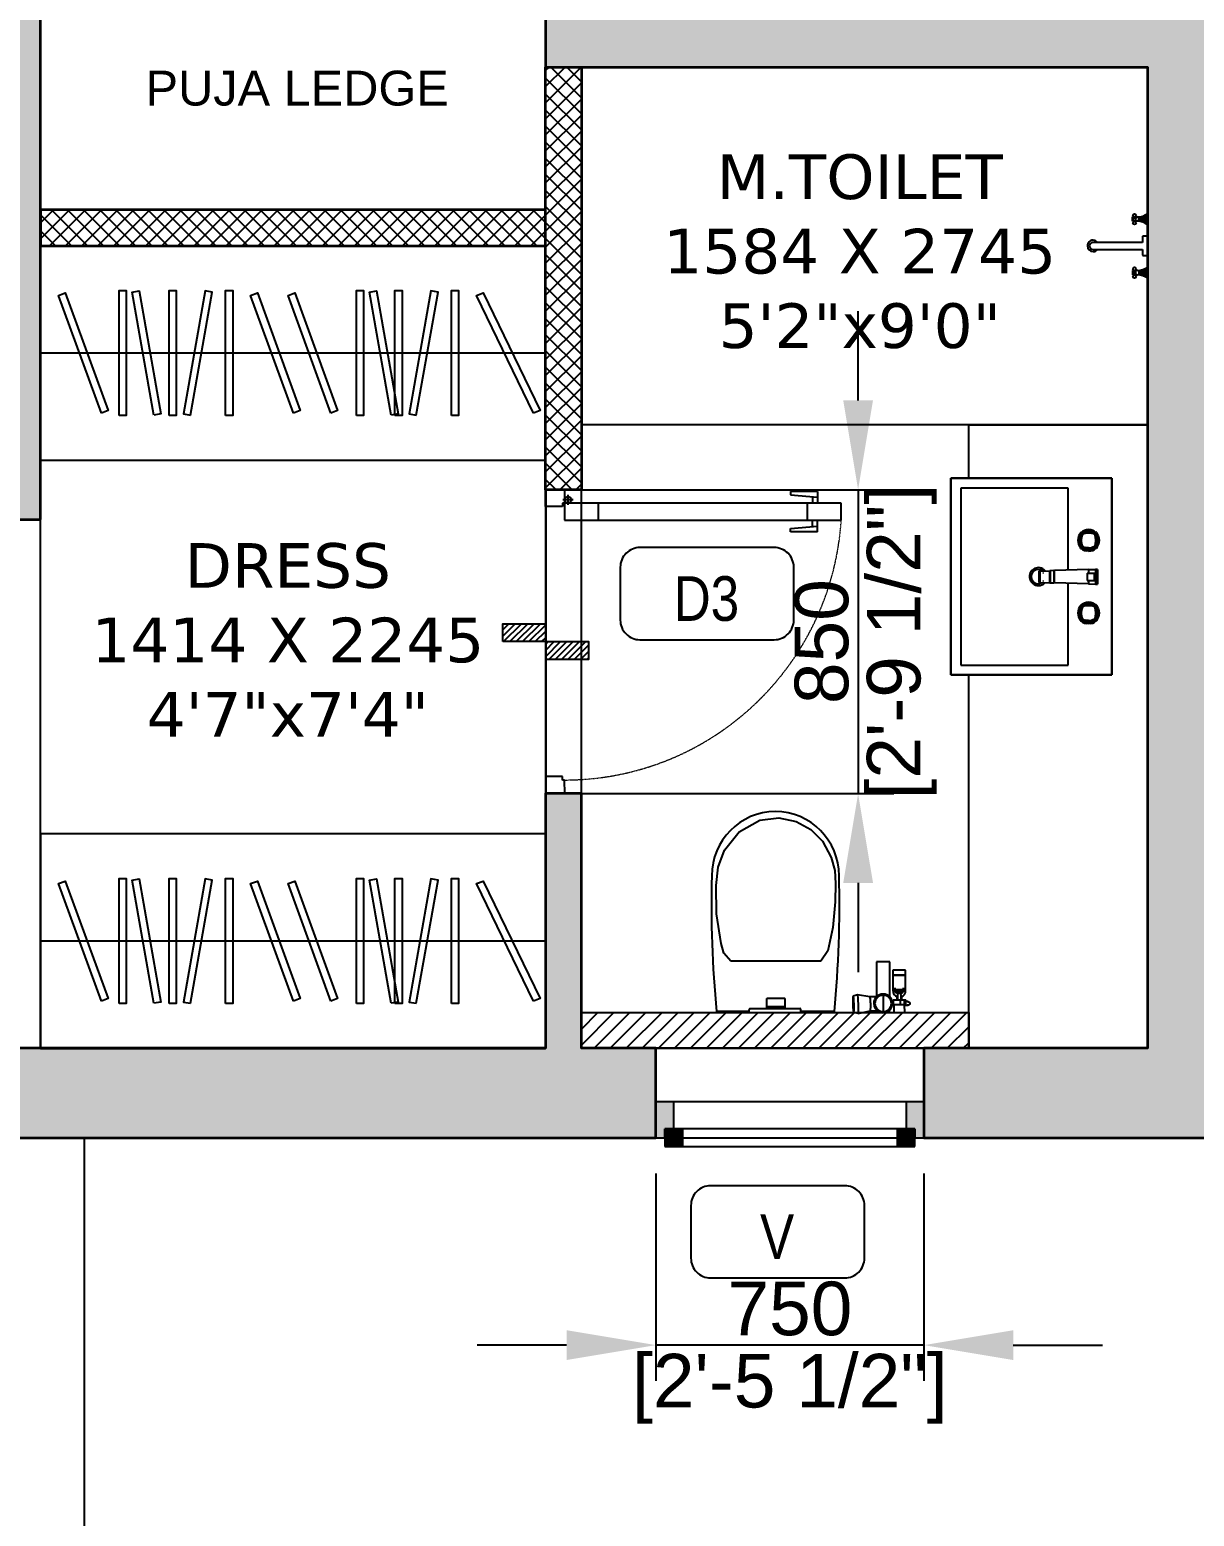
# Model space of a CAD drawing. Header units: millimetres. Extents: x 94643 to 134206, y 115494 to 180803.
# Drawn here: x 121008 to 124267, y 160888 to 165047 of the extents above; entities that cross this region are included whole.
import ezdxf
from ezdxf.enums import TextEntityAlignment as Align

# ---------------------------------------------------------------- set-up
doc = ezdxf.new("R2010")
doc.units = ezdxf.units.MM
doc.linetypes.add('3.5BHK EAST-UN-5$0$DASHED', pattern=[0.75, 0.5, -0.25])
for name, color, linetype in [('A-Dimensions', 4, 'Continuous'), ('A-Door', 11, 'Continuous'), ('A-Door Line', 8, 'Continuous'), ('A-Elevation 10', 8, 'Continuous'), ('A-Fixture', 8, 'Continuous'), ('A-Furniture', 8, 'Continuous'), ('A-Handwash', 252, 'Continuous'), ('A-Handwash Platform', 253, 'Continuous'), ('A-Hatch', 252, 'Continuous'), ('A-MBR-Dress-Wardrobe', 253, 'Continuous'), ('A-Puja', 8, 'Continuous'), ('A-Room Boundary', 44, 'Continuous'), ('A-Shower', 253, 'Continuous'), ('A-Shower Glass', 253, 'Continuous'), ('A-Text Main', 44, 'Continuous'), ('A-Ventilator', 4, 'Continuous'), ('A-WC', 253, 'Continuous')]:
    doc.layers.add(name, color=color, linetype=linetype)
doc.layers.add('A-Wall', color=240, linetype='Continuous', lineweight=35)
doc.styles.add('2024-08-29_TOWER-A$0$simplex-0.8', font='simplex.shx', dxfattribs={"width": 0.8})
doc.styles.add('3BHK  WEST_UN-2$0$grid_text', font='verdana.ttf')
doc.styles.add('3BHK  WEST_UN-2$0$Standard', font='arial.ttf')
doc.styles.add('ARIAL', font='ARIALN.TTF')
doc.styles.add('S', font='arial.ttf', dxfattribs={"height": 150})
doc.dimstyles.new('DIMSMALL', dxfattribs={"dimtxt": 150, "dimasz": 250, "dimexe": 100, "dimexo": 100, "dimgap": 25, "dimtad": 1, "dimdec": 0, "dimzin": 0, "dimdsep": 46, "dimtxsty": 'S', "dimcen": 0, "dimdle": 100, "dimclrd": 8, "dimclre": 8, "dimclrt": 256, "dimazin": 0, "dimtfac": 1, "dimtdec": 0, "dimtix": 1, "dimtmove": 0, "dimatfit": 3, "dimldrblk": '12_DatumFilled', "dimfxl": 1, "dimtolj": 1, "dimtzin": 0, "dimlwd": -1, "dimlwe": -1, "dimarcsym": 1})

# ---------------------------------------------------------------- blocks, each defined once
blk = doc.blocks.new('Core & corridor')
at = {"layer": 'A-Elevation 10'}
blk.add_lwpolyline([(19044.6, 39024.5), (20544.6, 39024.5), (20544.6, 34064.4), (19044.6, 34064.4)], close=True, dxfattribs=at)
blk = doc.blocks.new('*D260')
at = {"layer": 'A-Dimensions', "color": 8, "transparency": 16777216}
for p, q in [((122760.3, 161847.5), (122760.3, 161267.1)), ((123510.3, 161847.5), (123510.3, 161267.1)), ((122510.3, 161367.1), (122260.3, 161367.1)), ((123510.3, 161367.1), (122760.3, 161367.1)), ((123760.3, 161367.1), (124010.3, 161367.1))]:
    blk.add_line(p, q, dxfattribs=at)
for points in [[(122510.3, 161408.8), (122510.3, 161325.4), (122760.3, 161367.1)], [(123760.3, 161408.8), (123760.3, 161325.4), (123510.3, 161367.1)]]:
    blk.add_solid(points, dxfattribs=at)
at = {"layer": 'Defpoints', "color": 0, "transparency": 16777216}
for p in [(122760.3, 161947.5), (123510.3, 161947.5), (122760.3, 161367.1)]:
    blk.add_point(p, dxfattribs=at)
at = {"layer": 'A-Dimensions', "lineweight": 30, "transparency": 16777216, "char_height": 150, "attachment_point": 5, "style": 'S'}
for s, insert in [('\\A1;750', (123135.3, 161468.7)), ('\\A1;[2\'-5 1/2"]', (123135.3, 161245))]:
    blk.add_mtext(s, dxfattribs=dict(at, insert=insert))
blk = doc.blocks.new('12_DatumFilled')
at = {"color": 8, "linetype": 'ByBlock'}
blk.add_solid([(0, 0.577), (-1, 0), (0, -0.577)], dxfattribs=at)
blk = doc.blocks.new('*D270')
at = {"layer": 'A-Dimensions', "color": 8, "transparency": 16777216}
for p, q in [((123326.2, 164010.3), (123326.2, 164260.3)), ((122551.8, 163760.3), (123426.2, 163760.3)), ((123326.2, 163760.3), (123326.2, 162910.3)), ((122551.8, 162910.3), (123426.2, 162910.3)), ((123326.2, 162660.3), (123326.2, 162410.3))]:
    blk.add_line(p, q, dxfattribs=at)
for points in [[(123284.6, 164010.3), (123367.9, 164010.3), (123326.2, 163760.3)], [(123284.6, 162660.3), (123367.9, 162660.3), (123326.2, 162910.3)]]:
    blk.add_solid(points, dxfattribs=at)
at = {"layer": 'Defpoints', "color": 0, "transparency": 16777216}
for p in [(122451.8, 163760.3), (122451.8, 162910.3), (123326.2, 162910.3)]:
    blk.add_point(p, dxfattribs=at)
at = {"layer": 'A-Dimensions', "lineweight": 30, "transparency": 16777216, "char_height": 150, "attachment_point": 5, "rotation": 90, "style": 'S'}
for s, insert in [('\\A1;[2\'-9 1/2"]', (123448.3, 163335.3)), ('\\A1;850', (123224.7, 163335.3))]:
    blk.add_mtext(s, dxfattribs=dict(at, insert=insert))
blk = doc.blocks.new('A$C9b4d8ff6')
at = {"layer": 'A-Door'}
for p, q in [((84.9, 827.1), (37.7, 827.1)), ((37.7, 827.1), (37.8, 53.1)), ((85, 53.1), (84.9, 827.1)), ((4.7, 761.1), (37.7, 761.1)), ((4.7, 761.1), (4.7, 685.5)), ((14.1, 685.5), (21.1, 761.1)), ((117.9, 761.1), (84.9, 761.1)), ((108.5, 685.5), (101.5, 761.1)), ((117.9, 761.1), (118, 685.5)), ((19.8, 746.9), (37.7, 746.9)), ((84.9, 732.7), (37.7, 732.7)), ((102.8, 746.9), (84.9, 746.9)), ((4.7, 685.5), (14.1, 685.5)), ((118, 685.5), (108.5, 685.5)), ((84.9, 147.5), (37.7, 147.5)), ((0, 0), (0, 53.1)), ((0, 53.1), (37.8, 53.1)), ((14.2, 62.5), (42.5, 62.5)), ((28.3, 76.7), (28.3, 48.4)), ((37.8, 53.1), (85, 53.1)), ((37.8, 53.1), (37.8, 47.2)), ((37.8, 47.2), (47.2, 47.2)), ((47.2, 47.2), (47.2, 0)), ((85, 53.1), (85, 53.1)), ((802.8, 47.2), (802.8, 0.1)), ((812.2, 47.2), (802.8, 47.2)), ((850, 53.2), (812.2, 53.1)), ((812.2, 53.1), (812.2, 47.2)), ((850, 0.1), (850, 53.2)), ((47.2, 0), (0, 0)), ((802.8, 0.1), (850, 0.1))]:
    blk.add_line(p, q, dxfattribs=at)
blk.add_circle((28.3, 62.5), 9.44, dxfattribs=at)
at = {"layer": 'A-Door', "linetype": '3.5BHK EAST-UN-5$0$DASHED', "lineweight": 0}
blk.add_arc((35.5, 52), 776.7, 0.0858, 86.3542, dxfattribs=at)
blk = doc.blocks.new('A$Cf00fcc3f')
at = {"layer": 'A-Fixture'}
for p, q in [((0, 0), (0, -450)), ((550, 0), (0, 0)), ((0, -450), (0, 0)), ((0, 0), (550, 0)), ((550, -450), (550, 0)), ((550, 0), (550, -450)), ((151.6, -42.4), (153.6, -41.5)), ((153.6, -41.5), (163.5, -38.6)), ((155.5, -43.7), (153.6, -41.5)), ((157.1, -39.5), (155.1, -41.1)), ((155.5, -43.7), (164.5, -41)), ((162.3, -36.7), (157.1, -39.5)), ((167.9, -35), (162.3, -36.7)), ((163.5, -38.6), (173.8, -37.6)), ((163.5, -38.6), (164.5, -41)), ((164.5, -41), (173.8, -40.1)), ((173.8, -34.4), (167.9, -35)), ((179.7, -35), (173.8, -34.4)), ((179.7, -35), (173.8, -34.4)), ((173.8, -37.6), (184.1, -38.6)), ((173.8, -37.6), (173.8, -40.1)), ((173.8, -40.1), (183.2, -41)), ((185.4, -36.7), (179.7, -35)), ((185.4, -36.7), (179.7, -35)), ((184.1, -38.6), (183.2, -41)), ((183.2, -41), (192.2, -43.7)), ((184.1, -38.6), (194.1, -41.5)), ((190.6, -39.5), (185.4, -36.7)), ((190.6, -39.5), (185.4, -36.7)), ((192.5, -41.1), (190.6, -39.5)), ((192.5, -41.1), (190.6, -39.5)), ((192.2, -43.7), (194.1, -41.5)), ((194.1, -41.5), (196, -42.4)), ((254.8, -39.2), (296, -39.2)), ((254.8, -39.2), (255, -45.5)), ((295.9, -45.5), (296, -39.2)), ((354.8, -42.4), (356.8, -41.5)), ((356.8, -41.5), (366.7, -38.6)), ((358.7, -43.7), (356.8, -41.5)), ((360.3, -39.5), (358.3, -41.1)), ((358.7, -43.7), (367.7, -41)), ((365.5, -36.7), (360.3, -39.5)), ((371.1, -35), (365.5, -36.7)), ((366.7, -38.6), (377, -37.6)), ((366.7, -38.6), (367.7, -41)), ((367.7, -41), (377, -40.1)), ((377, -34.4), (371.1, -35)), ((382.9, -35), (377, -34.4)), ((382.9, -35), (377, -34.4)), ((377, -37.6), (387.3, -38.6)), ((377, -37.6), (377, -40.1)), ((377, -40.1), (386.4, -41)), ((388.6, -36.7), (382.9, -35)), ((388.6, -36.7), (382.9, -35)), ((387.3, -38.6), (386.4, -41)), ((386.4, -41), (395.4, -43.7)), ((387.3, -38.6), (397.3, -41.5)), ((393.8, -39.5), (388.6, -36.7)), ((393.8, -39.5), (388.6, -36.7)), ((395.7, -41.1), (393.8, -39.5)), ((395.7, -41.1), (393.8, -39.5)), ((395.4, -43.7), (397.3, -41.5)), ((397.3, -41.5), (399.2, -42.4)), ((144.2, -58.7), (143.6, -64.6)), ((143.6, -64.6), (144.2, -70.5)), ((143.6, -64.6), (144.2, -70.5)), ((145.9, -53), (144.2, -58.7)), ((144.2, -70.5), (145.9, -76.1)), ((144.2, -70.5), (145.9, -76.1)), ((148.7, -47.8), (145.9, -53)), ((145.9, -76.1), (148.7, -81.3)), ((145.9, -76.1), (148.7, -81.3)), ((146.8, -64.6), (147.8, -54.3)), ((147.8, -74.9), (146.8, -64.6)), ((149.4, -64.6), (146.8, -64.6)), ((147.8, -54.3), (150.8, -44.3)), ((147.8, -54.3), (150.3, -55.2)), ((147.8, -74.9), (150.3, -73.9)), ((150.8, -84.8), (147.8, -74.9)), ((150.3, -45.9), (148.7, -47.8)), ((148.7, -81.3), (150.3, -83.2)), ((148.7, -81.3), (150.3, -83.2)), ((149.4, -64.6), (150.3, -55.2)), ((150.3, -73.9), (149.4, -64.6)), ((150.3, -55.2), (152.9, -46.2)), ((152.9, -82.9), (150.3, -73.9)), ((151.6, -42.4), (150.8, -44.3)), ((150.8, -44.3), (152.9, -46.2)), ((150.8, -84.8), (152.9, -82.9)), ((153.7, -44.5), (151.6, -42.4)), ((152.5, -55), (151.6, -64.6)), ((151.6, -64.6), (152.5, -74.2)), ((151.6, -64.6), (152.5, -74.2)), ((155.2, -46), (152.5, -55)), ((155.2, -46), (152.5, -55)), ((152.5, -74.2), (155.2, -83.2)), ((152.5, -74.2), (155.2, -83.2)), ((153.7, -44.5), (152.9, -46.2)), ((152.9, -82.9), (153.7, -84.7)), ((154.1, -55.3), (153.2, -64.6)), ((153.2, -64.6), (154.1, -73.9)), ((155.5, -43.7), (153.7, -44.5)), ((156.4, -47.2), (154.1, -55.3)), ((154.1, -73.9), (156.4, -81.9)), ((164.2, -43.3), (155.2, -46)), ((155.2, -83.2), (164.2, -85.9)), ((155.2, -83.2), (164.2, -85.9)), ((164.5, -44.9), (156.4, -47.2)), ((156.4, -81.9), (164.5, -84.3)), ((173.8, -42.3), (164.2, -43.3)), ((173.8, -42.3), (164.2, -43.3)), ((173.8, -43.9), (164.5, -44.9)), ((183.4, -43.3), (173.8, -42.3)), ((183.1, -44.9), (173.8, -43.9)), ((191.2, -47.2), (183.1, -44.9)), ((183.1, -84.3), (191.2, -81.9)), ((183.4, -43.3), (192.4, -46)), ((192.4, -46), (183.4, -43.3)), ((183.4, -85.9), (192.4, -83.2)), ((183.4, -85.9), (192.4, -83.2)), ((191.2, -47.2), (193.5, -55.3)), ((191.2, -81.9), (193.5, -73.9)), ((192.2, -43.7), (193.9, -44.5)), ((192.4, -46), (195.1, -55)), ((192.4, -83.2), (195.1, -74.2)), ((192.4, -83.2), (195.1, -74.2)), ((194.4, -64.6), (193.5, -55.3)), ((194.4, -64.6), (193.5, -73.9)), ((193.9, -44.5), (196, -42.4)), ((193.9, -44.5), (194.7, -46.2)), ((193.9, -84.7), (194.7, -82.9)), ((196.9, -44.3), (194.7, -46.2)), ((194.7, -46.2), (197.4, -55.2)), ((197.4, -73.9), (194.7, -82.9)), ((196.9, -84.8), (194.7, -82.9)), ((195.1, -55), (196, -64.6)), ((196, -64.6), (195.1, -74.2)), ((196, -42.4), (196.9, -44.3)), ((196.9, -44.3), (199.8, -54.3)), ((199.8, -74.9), (196.9, -84.8)), ((198.9, -47.8), (197.3, -45.9)), ((198.9, -47.8), (197.3, -45.9)), ((197.3, -83.2), (198.9, -81.3)), ((197.3, -83.2), (198.9, -81.3)), ((199.8, -54.3), (197.4, -55.2)), ((197.4, -55.2), (198.3, -64.6)), ((198.3, -64.6), (197.4, -73.9)), ((199.8, -74.9), (197.4, -73.9)), ((198.3, -64.6), (200.8, -64.6)), ((201.7, -53), (198.9, -47.8)), ((201.7, -53), (198.9, -47.8)), ((198.9, -81.3), (201.7, -76.1)), ((198.9, -81.3), (201.7, -76.1)), ((199.8, -54.3), (200.8, -64.6)), ((200.8, -64.6), (199.8, -74.9)), ((203.4, -58.7), (201.7, -53)), ((203.4, -58.7), (201.7, -53)), ((201.7, -76.1), (203.4, -70.5)), ((201.7, -76.1), (203.4, -70.5)), ((203.4, -58.7), (204, -64.6)), ((204, -64.6), (203.4, -58.7)), ((204, -64.6), (203.4, -70.5)), ((204, -64.6), (203.4, -70.5)), ((255.5, -64.6), (255, -45.5)), ((255, -45.5), (295.9, -45.5)), ((255.5, -64.6), (258.3, -160.2)), ((255.5, -64.6), (265.1, -64.6)), ((265.1, -68.5), (265.1, -47.9)), ((285.7, -47.9), (265.1, -47.9)), ((265.1, -68.5), (285.7, -68.5)), ((285.7, -68.5), (285.7, -47.9)), ((285.7, -64.6), (295.3, -64.6)), ((295.3, -64.6), (292.6, -160.2)), ((295.3, -64.6), (295.9, -45.5)), ((347.4, -58.7), (346.8, -64.6)), ((346.8, -64.6), (347.4, -70.5)), ((346.8, -64.6), (347.4, -70.5)), ((349.1, -53), (347.4, -58.7)), ((347.4, -70.5), (349.1, -76.1)), ((347.4, -70.5), (349.1, -76.1)), ((351.9, -47.8), (349.1, -53)), ((349.1, -76.1), (351.9, -81.3)), ((349.1, -76.1), (351.9, -81.3)), ((350, -64.6), (351, -54.3)), ((351, -74.9), (350, -64.6)), ((352.6, -64.6), (350, -64.6)), ((351, -54.3), (354, -44.3)), ((351, -54.3), (353.5, -55.2)), ((351, -74.9), (353.5, -73.9)), ((354, -84.8), (351, -74.9)), ((353.5, -45.9), (351.9, -47.8)), ((351.9, -81.3), (353.5, -83.2)), ((351.9, -81.3), (353.5, -83.2)), ((352.6, -64.6), (353.5, -55.2)), ((353.5, -73.9), (352.6, -64.6)), ((353.5, -55.2), (356.1, -46.2)), ((356.1, -82.9), (353.5, -73.9)), ((354.8, -42.4), (354, -44.3)), ((354, -44.3), (356.1, -46.2)), ((354, -84.8), (356.1, -82.9)), ((356.9, -44.5), (354.8, -42.4)), ((355.7, -55), (354.8, -64.6)), ((354.8, -64.6), (355.7, -74.2)), ((354.8, -64.6), (355.7, -74.2)), ((358.4, -46), (355.7, -55)), ((358.4, -46), (355.7, -55)), ((355.7, -74.2), (358.4, -83.2)), ((355.7, -74.2), (358.4, -83.2)), ((356.9, -44.5), (356.1, -46.2)), ((356.1, -82.9), (356.9, -84.7)), ((357.3, -55.3), (356.4, -64.6)), ((356.4, -64.6), (357.3, -73.9)), ((358.7, -43.7), (356.9, -44.5)), ((359.6, -47.2), (357.3, -55.3)), ((357.3, -73.9), (359.6, -81.9)), ((367.4, -43.3), (358.4, -46)), ((358.4, -83.2), (367.4, -85.9)), ((358.4, -83.2), (367.4, -85.9)), ((367.7, -44.9), (359.6, -47.2)), ((359.6, -81.9), (367.7, -84.3)), ((377, -42.3), (367.4, -43.3)), ((377, -42.3), (367.4, -43.3)), ((377, -43.9), (367.7, -44.9)), ((386.6, -43.3), (377, -42.3)), ((386.3, -44.9), (377, -43.9)), ((394.4, -47.2), (386.3, -44.9)), ((386.3, -84.3), (394.4, -81.9)), ((386.6, -43.3), (395.6, -46)), ((395.6, -46), (386.6, -43.3)), ((386.6, -85.9), (395.6, -83.2)), ((386.6, -85.9), (395.6, -83.2)), ((394.4, -47.2), (396.7, -55.3)), ((394.4, -81.9), (396.7, -73.9)), ((395.4, -43.7), (397.1, -44.5)), ((395.6, -46), (398.3, -55)), ((395.6, -83.2), (398.3, -74.2)), ((395.6, -83.2), (398.3, -74.2)), ((397.6, -64.6), (396.7, -55.3)), ((397.6, -64.6), (396.7, -73.9)), ((397.1, -44.5), (399.2, -42.4)), ((397.1, -44.5), (397.9, -46.2)), ((397.1, -84.7), (397.9, -82.9)), ((400.1, -44.3), (397.9, -46.2)), ((397.9, -46.2), (400.6, -55.2)), ((400.6, -73.9), (397.9, -82.9)), ((400.1, -84.8), (397.9, -82.9)), ((398.3, -55), (399.2, -64.6)), ((399.2, -64.6), (398.3, -74.2)), ((399.2, -42.4), (400.1, -44.3)), ((400.1, -44.3), (403, -54.3)), ((403, -74.9), (400.1, -84.8)), ((402.1, -47.8), (400.5, -45.9)), ((402.1, -47.8), (400.5, -45.9)), ((400.5, -83.2), (402.1, -81.3)), ((400.5, -83.2), (402.1, -81.3)), ((403, -54.3), (400.6, -55.2)), ((400.6, -55.2), (401.5, -64.6)), ((401.5, -64.6), (400.6, -73.9)), ((403, -74.9), (400.6, -73.9)), ((401.5, -64.6), (404, -64.6)), ((404.9, -53), (402.1, -47.8)), ((404.9, -53), (402.1, -47.8)), ((402.1, -81.3), (404.9, -76.1)), ((402.1, -81.3), (404.9, -76.1)), ((403, -54.3), (404, -64.6)), ((404, -64.6), (403, -74.9)), ((406.6, -58.7), (404.9, -53)), ((406.6, -58.7), (404.9, -53)), ((404.9, -76.1), (406.6, -70.5)), ((404.9, -76.1), (406.6, -70.5)), ((406.6, -58.7), (407.2, -64.6)), ((406.6, -58.7), (407.2, -64.6)), ((407.2, -64.6), (406.6, -70.5)), ((407.2, -64.6), (406.6, -70.5)), ((257.2, -122), (27.5, -122)), ((27.5, -122), (27.5, -422)), ((151.6, -86.8), (150.8, -84.8)), ((151.6, -86.8), (153.7, -84.7)), ((151.6, -86.8), (153.6, -87.6)), ((155.5, -85.5), (153.6, -87.6)), ((163.5, -90.6), (153.6, -87.6)), ((153.7, -84.7), (155.5, -85.5)), ((155.1, -88.1), (157.1, -89.7)), ((155.1, -88.1), (157.1, -89.7)), ((164.5, -88.1), (155.5, -85.5)), ((157.1, -89.7), (162.3, -92.4)), ((157.1, -89.7), (162.3, -92.4)), ((162.3, -92.4), (167.9, -94.2)), ((162.3, -92.4), (167.9, -94.2)), ((163.5, -90.6), (164.5, -88.1)), ((173.8, -91.6), (163.5, -90.6)), ((164.2, -85.9), (173.8, -86.8)), ((164.2, -85.9), (173.8, -86.8)), ((164.5, -84.3), (173.8, -85.2)), ((173.8, -89), (164.5, -88.1)), ((167.9, -94.2), (173.8, -94.7)), ((167.9, -94.2), (173.8, -94.7)), ((173.8, -85.2), (183.1, -84.3)), ((173.8, -86.8), (183.4, -85.9)), ((173.8, -86.8), (183.4, -85.9)), ((183.2, -88.1), (173.8, -89)), ((173.8, -91.6), (173.8, -89)), ((184.1, -90.6), (173.8, -91.6)), ((173.8, -94.7), (179.7, -94.2)), ((173.8, -94.7), (179.7, -94.2)), ((179.7, -94.2), (185.4, -92.4)), ((179.7, -94.2), (185.4, -92.4)), ((192.2, -85.5), (183.2, -88.1)), ((184.1, -90.6), (183.2, -88.1)), ((194.1, -87.6), (184.1, -90.6)), ((185.4, -92.4), (190.6, -89.7)), ((185.4, -92.4), (190.6, -89.7)), ((190.6, -89.7), (192.5, -88.1)), ((190.6, -89.7), (192.5, -88.1)), ((192.2, -85.5), (193.9, -84.7)), ((192.2, -85.5), (194.1, -87.6)), ((193.9, -84.7), (196, -86.8)), ((196, -86.8), (194.1, -87.6)), ((196, -86.8), (196.9, -84.8)), ((522.5, -122), (293.7, -122)), ((354.8, -86.8), (354, -84.8)), ((354.8, -86.8), (356.9, -84.7)), ((354.8, -86.8), (356.8, -87.6)), ((358.7, -85.5), (356.8, -87.6)), ((366.7, -90.6), (356.8, -87.6)), ((356.9, -84.7), (358.7, -85.5)), ((358.3, -88.1), (360.3, -89.7)), ((358.3, -88.1), (360.3, -89.7)), ((367.7, -88.1), (358.7, -85.5)), ((360.3, -89.7), (365.5, -92.4)), ((360.3, -89.7), (365.5, -92.4)), ((365.5, -92.4), (371.1, -94.2)), ((365.5, -92.4), (371.1, -94.2)), ((366.7, -90.6), (367.7, -88.1)), ((377, -91.6), (366.7, -90.6)), ((367.4, -85.9), (377, -86.8)), ((367.4, -85.9), (377, -86.8)), ((367.7, -84.3), (377, -85.2)), ((377, -89), (367.7, -88.1)), ((371.1, -94.2), (377, -94.7)), ((371.1, -94.2), (377, -94.7)), ((377, -85.2), (386.3, -84.3)), ((377, -86.8), (386.6, -85.9)), ((377, -86.8), (386.6, -85.9)), ((386.4, -88.1), (377, -89)), ((377, -91.6), (377, -89)), ((387.3, -90.6), (377, -91.6)), ((377, -94.7), (382.9, -94.2)), ((377, -94.7), (382.9, -94.2)), ((382.9, -94.2), (388.6, -92.4)), ((382.9, -94.2), (388.6, -92.4)), ((395.4, -85.5), (386.4, -88.1)), ((387.3, -90.6), (386.4, -88.1)), ((397.3, -87.6), (387.3, -90.6)), ((388.6, -92.4), (393.8, -89.7)), ((388.6, -92.4), (393.8, -89.7)), ((393.8, -89.7), (395.7, -88.1)), ((393.8, -89.7), (395.7, -88.1)), ((395.4, -85.5), (397.1, -84.7)), ((395.4, -85.5), (397.3, -87.6)), ((397.1, -84.7), (399.2, -86.8)), ((399.2, -86.8), (397.3, -87.6)), ((399.2, -86.8), (400.1, -84.8)), ((522.5, -422), (522.5, -122)), ((258.3, -162.3), (258.3, -160.2)), ((292.6, -160.2), (258.3, -160.2)), ((258.3, -162.3), (258.6, -171.8)), ((258.3, -162.3), (292.5, -162.3)), ((292.2, -171.8), (292.5, -162.3)), ((292.6, -160.2), (292.5, -162.3)), ((258.6, -171.8), (258.6, -172.7)), ((258.6, -171.8), (292.2, -171.8)), ((259.4, -201.1), (258.6, -172.7)), ((292.2, -172.7), (258.6, -172.7)), ((259.4, -201.1), (259.5, -204.3)), ((259.4, -201.1), (291.4, -201.1)), ((259.5, -204.3), (291.3, -204.3)), ((264.3, -192.3), (264.3, -190.8)), ((286.5, -192.3), (286.5, -190.8)), ((291.3, -204.3), (291.4, -201.1)), ((291.4, -201.1), (292.2, -172.7)), ((292.2, -171.8), (292.2, -172.7)), ((0, -450), (550, -450)), ((550, -450), (0, -450)), ((27.5, -422), (522.5, -422))]:
    blk.add_line(p, q, dxfattribs=at)
for radius, start, end in [(25, 130.6704, 0), (20, 145.6811, 0), (25, 0, 45), (20, 0, 24.0891)]:
    blk.add_arc((275, -205), radius, start, end, dxfattribs=at)
blk = doc.blocks.new('3BHK  WEST_UN-2$0$fgdskokjmfv')
at = {"layer": 'A-WC', "linetype": 'Continuous'}
for p, q in [((15769217.4, 1072186.7), (15769217.5, 1072186.9)), ((15769217.4, 1072186.5), (15769217.4, 1072186.7)), ((15769217.4, 1072186.3), (15769217.4, 1072186.5)), ((15769217.4, 1072186.1), (15769217.4, 1072186.3)), ((15769217.4, 1072186.3), (15769217.4, 1072186.3)), ((15769217.5, 1072185.9), (15769217.4, 1072186.1)), ((15769217.5, 1072187.3), (15769217.6, 1072187.5)), ((15769217.5, 1072187.1), (15769217.5, 1072187.3)), ((15769217.5, 1072186.9), (15769217.5, 1072187.1)), ((15769217.5, 1072185.7), (15769217.5, 1072185.9)), ((15769217.5, 1072185.5), (15769217.5, 1072185.7)), ((15769217.5, 1072185.3), (15769217.5, 1072185.5)), ((15769217.6, 1072185.1), (15769217.5, 1072185.3)), ((15769217.6, 1072187.7), (15769217.7, 1072187.9)), ((15769217.6, 1072187.5), (15769217.6, 1072187.7)), ((15769217.6, 1072184.9), (15769217.6, 1072185.1)), ((15769217.7, 1072187.9), (15769217.8, 1072188.1)), ((15769217.8, 1072188.3), (15769217.9, 1072188.5)), ((15769217.8, 1072188.1), (15769217.8, 1072188.3)), ((15769217.9, 1072188.5), (15769218, 1072188.7)), ((15769218, 1072188.7), (15769218.1, 1072188.8)), ((15769218.1, 1072188.8), (15769218.2, 1072189)), ((15769218.2, 1072189), (15769218.3, 1072189.2)), ((15769218.3, 1072189.2), (15769218.4, 1072189.3)), ((15769218.4, 1072189.3), (15769218.5, 1072189.5)), ((15769218.5, 1072189.5), (15769218.7, 1072189.6)), ((15769218.7, 1072189.6), (15769218.8, 1072189.8)), ((15769218.8, 1072189.8), (15769218.9, 1072189.9)), ((15769218.9, 1072189.9), (15769219.1, 1072190.1)), ((15769219.1, 1072190.1), (15769219.2, 1072190.2)), ((15769219.2, 1072190.2), (15769219.4, 1072190.3)), ((15769219.4, 1072190.3), (15769219.6, 1072190.4)), ((15769219.6, 1072190.4), (15769219.7, 1072190.6)), ((15769219.7, 1072190.6), (15769219.9, 1072190.7)), ((15769219.9, 1072190.7), (15769220.1, 1072190.8)), ((15769220.1, 1072190.8), (15769220.3, 1072190.8)), ((15769220.3, 1072190.8), (15769220.4, 1072190.9)), ((15769220.4, 1072190.9), (15769220.6, 1072191)), ((15769220.6, 1072191), (15769220.8, 1072191.1)), ((15769220.8, 1072191.1), (15769221, 1072191.1)), ((15769221, 1072191.1), (15769221.2, 1072191.2)), ((15769221.2, 1072191.2), (15769221.4, 1072191.2)), ((15769221.4, 1072191.2), (15769221.6, 1072191.3)), ((15769221.6, 1072191.3), (15769221.8, 1072191.3)), ((15769221.8, 1072191.3), (15769222, 1072191.3)), ((15769222, 1072191.3), (15769222.2, 1072191.3)), ((15769222.2, 1072191.3), (15769222.4, 1072191.3)), ((15769222.4, 1072191.3), (15769222.4, 1072191.3)), ((15769222.5, 1072191.3), (15769222.4, 1072191.3)), ((15769222.4, 1072191.3), (15769222.4, 1072191.3)), ((15769222.4, 1072191.3), (15769222.5, 1072191.3)), ((15769222.6, 1072191.3), (15769222.5, 1072191.3)), ((15769222.5, 1072191.3), (15769222.5, 1072191.3)), ((15769222.5, 1072191.3), (15769222.7, 1072191.3)), ((15769222.8, 1072191.3), (15769222.6, 1072191.3)), ((15769222.7, 1072191.3), (15769222.9, 1072191.3)), ((15769232.1, 1072191.3), (15769222.8, 1072191.3)), ((15769222.9, 1072191.3), (15769223.1, 1072191.3)), ((15769223.1, 1072191.3), (15769223.4, 1072191.3)), ((15769223.4, 1072191.3), (15769223.8, 1072191.3)), ((15769223.8, 1072191.3), (15769224.2, 1072191.3)), ((15769224.2, 1072191.3), (15769224.7, 1072191.3)), ((15769228.6, 1072190), (15769228.8, 1072176)), ((15769228.7, 1072190), (15769232.9, 1072190)), ((15769231.8, 1072211.9), (15769232.1, 1072190)), ((15769309.2, 1072211.9), (15769231.8, 1072211.9)), ((15769232.9, 1072190), (15769239.6, 1072190)), ((15769233.1, 1072183), (15769232.9, 1072190)), ((15769239.6, 1072190), (15769243.9, 1072190)), ((15769243.9, 1072190), (15769247.1, 1072190)), ((15769243.9, 1072190), (15769243.9, 1072183)), ((15769247.1, 1072190), (15769264.5, 1072190)), ((15769262.2, 1072190), (15769262.5, 1072211.9)), ((15769262.2, 1072191.3), (15769262.5, 1072191.3)), ((15769262.5, 1072191.3), (15769263.8, 1072191.3)), ((15769263.8, 1072191.3), (15769265.2, 1072191.3)), ((15769264.4, 1072183), (15769264.5, 1072190)), ((15769265.2, 1072191.3), (15769266.5, 1072191.3)), ((15769274.3, 1072211.9), (15769274.3, 1072210.2)), ((15769274.3, 1072210.2), (15769274.3, 1072208.5)), ((15769274.3, 1072208.5), (15769274.3, 1072206.8)), ((15769274.3, 1072206.8), (15769274.3, 1072205.4)), ((15769292.1, 1072163.3), (15769292.1, 1072209.4)), ((15769309.2, 1072211.4), (15769309.2, 1072211.9)), ((15769309.2, 1072209.7), (15769309.2, 1072211.4)), ((15769309.2, 1072208), (15769309.2, 1072209.7)), ((15769309.2, 1072206.4), (15769309.2, 1072208)), ((15769309.2, 1072206), (15769309.2, 1072206.4)), ((15769328, 1072207), (15769309.9, 1072206.4)), ((15769362.5, 1072214.8), (15769328, 1072207)), ((15769362.5, 1072214.8), (15769374.5, 1072212)), ((15769428.5, 1072209.1), (15769522.1, 1072209.1)), ((15769667.1, 1072211.9), (15769522.1, 1072211.9)), ((15769522.1, 1072211.9), (15769522.1, 1072203.9)), ((15769664.1, 1072200.9), (15769525.1, 1072200.9)), ((15769618.4, 1072200.9), (15769565.9, 1072200.9)), ((15769565.9, 1072200.9), (15769565.9, 1072197.6)), ((15769618.4, 1072194.8), (15769565.9, 1072194.8)), ((15769565.9, 1072194.8), (15769565.9, 1072174.4)), ((15769567.4, 1072196.1), (15769616.9, 1072196.1)), ((15769618.4, 1072197.6), (15769618.4, 1072200.9)), ((15769618.4, 1072174.4), (15769618.4, 1072194.8)), ((15769667.1, 1072211.9), (15769667.1, 1072203.9)), ((15769667.1, 1072209.1), (15769758.5, 1072209.1)), ((15769217.7, 1072184.7), (15769217.6, 1072184.9)), ((15769217.8, 1072184.5), (15769217.7, 1072184.7)), ((15769217.8, 1072184.3), (15769217.8, 1072184.5)), ((15769217.9, 1072184.2), (15769217.8, 1072184.3)), ((15769218, 1072184), (15769217.9, 1072184.2)), ((15769218.1, 1072183.8), (15769218, 1072184)), ((15769218.2, 1072183.6), (15769218.1, 1072183.8)), ((15769218.3, 1072183.5), (15769218.2, 1072183.6)), ((15769218.5, 1072183.3), (15769218.3, 1072183.5)), ((15769218.6, 1072183.2), (15769218.5, 1072183.3)), ((15769218.7, 1072183), (15769218.6, 1072183.2)), ((15769218.8, 1072182.9), (15769218.7, 1072183)), ((15769219, 1072182.7), (15769218.8, 1072182.9)), ((15769219.1, 1072182.6), (15769219, 1072182.7)), ((15769219.3, 1072182.5), (15769219.1, 1072182.6)), ((15769219.4, 1072182.3), (15769219.3, 1072182.5)), ((15769219.6, 1072182.2), (15769219.4, 1072182.3)), ((15769219.8, 1072182.1), (15769219.6, 1072182.2)), ((15769219.9, 1072182), (15769219.8, 1072182.1)), ((15769220.1, 1072181.9), (15769219.9, 1072182)), ((15769220.3, 1072181.8), (15769220.1, 1072181.9)), ((15769220.5, 1072181.7), (15769220.3, 1072181.8)), ((15769220.7, 1072181.7), (15769220.5, 1072181.7)), ((15769220.9, 1072181.6), (15769220.7, 1072181.7)), ((15769221, 1072181.5), (15769220.9, 1072181.6)), ((15769221.2, 1072181.5), (15769221, 1072181.5)), ((15769221.4, 1072181.4), (15769221.2, 1072181.5)), ((15769221.6, 1072181.4), (15769221.4, 1072181.4)), ((15769221.8, 1072181.4), (15769221.6, 1072181.4)), ((15769222, 1072181.4), (15769221.8, 1072181.4)), ((15769222.2, 1072181.3), (15769222, 1072181.4)), ((15769222.4, 1072181.3), (15769222.2, 1072181.3)), ((15769222.5, 1072181.3), (15769222.4, 1072181.3)), ((15769222.4, 1072181.3), (15769222.4, 1072181.3)), ((15769222.4, 1072181.3), (15769222.5, 1072181.3)), ((15769222.6, 1072181.3), (15769222.5, 1072181.3)), ((15769222.5, 1072181.3), (15769222.5, 1072181.3)), ((15769222.5, 1072181.3), (15769222.7, 1072181.3)), ((15769222.8, 1072181.3), (15769222.6, 1072181.3)), ((15769222.7, 1072181.3), (15769222.8, 1072181.3)), ((15769222.8, 1072181.3), (15769228.8, 1072181.3)), ((15769223, 1072181.3), (15769222.8, 1072181.3)), ((15769223.3, 1072181.3), (15769223, 1072181.3)), ((15769223.6, 1072181.3), (15769223.3, 1072181.3)), ((15769224, 1072181.3), (15769223.6, 1072181.3)), ((15769224.4, 1072181.3), (15769224, 1072181.3)), ((15769224.9, 1072181.3), (15769224.4, 1072181.3)), ((15769233.2, 1072176), (15769228.9, 1072176)), ((15769229.4, 1072152.1), (15769229.4, 1072141.2)), ((15769229.6, 1072148.4), (15769264.6, 1072148.4)), ((15769229.6, 1072148.4), (15769229.6, 1072107.6)), ((15769233.2, 1072176), (15769233.1, 1072183)), ((15769239.6, 1072176), (15769233.2, 1072176)), ((15769235.2, 1072152.4), (15769235.2, 1072142.5)), ((15769243.8, 1072176), (15769239.6, 1072176)), ((15769240, 1072176), (15769240, 1072167.3)), ((15769240, 1072155.2), (15769240, 1072152.4)), ((15769242, 1072176), (15769242, 1072161.6)), ((15769243.9, 1072183), (15769243.8, 1072176)), ((15769247.1, 1072176), (15769243.8, 1072176)), ((15769264.4, 1072176), (15769247.1, 1072176)), ((15769252.2, 1072161.6), (15769252.2, 1072176)), ((15769254.3, 1072167.3), (15769254.3, 1072176)), ((15769254.3, 1072152.4), (15769254.3, 1072155.2)), ((15769259, 1072142.5), (15769259, 1072152.4)), ((15769264.4, 1072176), (15769264.4, 1072183)), ((15769265.9, 1072181.3), (15769264.5, 1072181.3)), ((15769264.6, 1072107.6), (15769264.6, 1072148.4)), ((15769264.9, 1072141.2), (15769264.9, 1072152.1)), ((15769266.6, 1072181.3), (15769265.9, 1072181.3)), ((15769273.1, 1072167.7), (15769273.1, 1072069.7)), ((15769311.1, 1072167.5), (15769329.3, 1072168.1)), ((15769311.2, 1072069.7), (15769311.2, 1072167.7)), ((15769329.3, 1072168.1), (15769364.2, 1072162.5)), ((15769364.3, 1072162.5), (15769376.1, 1072166)), ((15769567.3, 1072172.9), (15769616.9, 1072172.9)), ((15769229.6, 1072107.6), (15769264.6, 1072107.6)), ((15769229.6, 1072107.1), (15769229.6, 1072107.6)), ((15769264.6, 1072107.6), (15769229.6, 1072107.6)), ((15769264.6, 1072107.1), (15769229.6, 1072107.1)), ((15769229.6, 1072107.1), (15769229.6, 1072093)), ((15769264.6, 1072107.1), (15769264.6, 1072107.6)), ((15769264.6, 1072093), (15769264.6, 1072107.1)), ((15769229.6, 1072093), (15769264.6, 1072093)), ((15769273.1, 1072069.7), (15769311.2, 1072069.7)), ((15769466.3, 1072068.4), (15769718.4, 1072068.4))]:
    blk.add_line(p, q, dxfattribs=at)
at = {"layer": 'A-WC', "linetype": 'Continuous', "flags": 128}
blk.add_lwpolyline([(15769718.4, 1072068.4), (15769737.6, 1072045.5), (15769745.9, 1072018.8), (15769758.3, 1071936), (15769759.7, 1071856.1), (15769753.6, 1071804.7), (15769735.8, 1071758), (15769695.5, 1071705.9), (15769637.7, 1071673.8), (15769584.5, 1071667.4), (15769535.5, 1071677.4), (15769494.7, 1071699.3), (15769461.6, 1071732.3), (15769437.5, 1071777.7), (15769427.2, 1071814.6), (15769425.9, 1071851.1), (15769426.5, 1071902.1), (15769433.3, 1071973.6), (15769447, 1072039.1), (15769466.3, 1072068.4)], dxfattribs=at)
at = {"layer": 'A-WC', "linetype": 'Continuous'}
for centre, radius, start, end in [((15769292.1, 1072186.3), 26.2, 100.2496, 180), ((15769292.1, 1072186.3), 26.2, 180, 0), ((15769292.1, 1072186.3), 23, 0, 180), ((15769292.1, 1072186.3), 23, 180, 0), ((15769292.1, 1072186.3), 26.2, 0, 132.8693), ((15772559.7, 1071909.6), 3145.4, 174.5369, 181.4631), ((15769525.1, 1072203.9), 3, 180, 270), ((15769567.4, 1072197.6), 1.5, 180, 270), ((15769616.9, 1072197.6), 1.5, 270, 0), ((15769664.1, 1072203.9), 3, 270, 0), ((15766627.4, 1071909.6), 3145.4, 358.5369, 5.4631), ((15769292.1, 1072189.5), 28.9, 228.7983, 242.5322), ((15769292.1, 1072189.5), 28.9, 297.4678, 311.2017), ((15769567.3, 1072174.4), 1.46, 180, 270), ((15769616.9, 1072174.4), 1.46, 270, 0), ((15769595.6, 1071829.3), 180.3, 180, 269.3484), ((15769591.5, 1071829.3), 180.3, 270.6516, 0)]:
    blk.add_arc(centre, radius, start, end, dxfattribs=at)
for centre, major_axis, ratio, start_param, end_param in [((15769310.5, 1072186.9), (-0.6, 19.4), 0.087894, 6.275362, 6.466185), ((15769328.7, 1072187.5), (-0.6, 19.4), 0.087894, 6.275362, 9.416955), ((15769363.4, 1072188.7), (-0.8, 26.2), 0.087894, 0.017046, 3.133769), ((15769375.3, 1072189), (-0.7, 23), 0.087894, 0.026053, 3.133769), ((15769375.3, 1072189), (-0.7, 23), 0.087894, 3.165124, 6.230506), ((15769247.1, 1072152.1), (17.8, 0), 0.939693, 1.86017, 3.254011), ((15769247.1, 1072141.2), (17.8, 0), 0.939693, 2.995055, 3.28771), ((15769247.1, 1072141.2), (17.8, 0), 0.939693, 0.452611, 2.688981), ((15769247.1, 1072141.2), (13.4, 0), 0.939693, 1.839841, 2.521963), ((15769247.1, 1072142.5), (11.9, 0), 0.939693, 1.570796, 2.584055), ((15769247.1, 1072142.5), (11.9, 0), 0.939693, 1.570796, 2.584055), ((15769247.1, 1072141), (11.9, 0), 0.939693, 1.570796, 2.410164), ((15769247.1, 1072141.2), (13.4, 0), 0.939693, 1.634555, 1.767445), ((15769247.1, 1072142.5), (11.9, 0), 0.939693, 0.557537, 1.570796), ((15769247.1, 1072142.5), (11.9, 0), 0.939693, 0.557537, 1.570796), ((15769247.1, 1072141), (11.9, 0), 0.939693, 0.731428, 1.570796), ((15769247.1, 1072141.2), (13.4, 0), 0.939693, 1.374148, 1.507037), ((15769247.1, 1072141.2), (13.4, 0), 0.939693, 0.61963, 1.312246), ((15769247.1, 1072152.1), (17.8, 0), 0.939693, 6.170767, 7.561634), ((15769247.1, 1072141.2), (17.8, 0), 0.939693, 6.137068, 6.429723), ((15769310.5, 1072186.9), (-0.6, 19.4), 0.087894, 2.98627, 3.106469)]:
    blk.add_ellipse(centre, major_axis=major_axis, ratio=ratio, start_param=start_param, end_param=end_param, dxfattribs=at)
blk = doc.blocks.new('A$Cfbc7273c')
at = {"layer": 'A-Shower'}
for p, q in [((-13.3, 66.5), (-13.3, 83.5)), ((-9.9, 65.2), (-9.9, 84.7)), ((-5.4, 63), (-5.4, 87)), ((0, 90.6), (0, 59.4)), ((0, -90.6), (0, 90.6)), ((-41.9, 68.8), (-41.9, 81.3)), ((-41.9, 81.3), (-27.4, 81.2)), ((-27.4, 68.8), (-41.9, 68.8)), ((-23.6, 68.6), (-23.6, 81.3)), ((-22.2, 81.5), (-22.2, 68.5)), ((-20.4, 68.3), (-20.4, 81.7)), ((-18, 82.2), (-18, 67.8)), ((-15.8, 67.3), (-15.8, 82.7)), ((-13.5, 10), (-152, 10)), ((-13.5, 26), (-13.5, 10)), ((0, 27), (-12.5, 27)), ((0, -27), (0, 27)), ((-152, -10), (-13.5, -10)), ((-13.5, -10), (-13.5, -26)), ((-12.5, -27), (0, -27)), ((-41.9, -68.8), (-41.9, -81.3)), ((-27.4, -68.8), (-41.9, -68.8)), ((-41.9, -81.3), (-27.4, -81.2)), ((-23.6, -68.6), (-23.6, -81.3)), ((-22.2, -81.5), (-22.2, -68.5)), ((-20.4, -68.3), (-20.4, -81.7)), ((-18, -82.2), (-18, -67.8)), ((-15.8, -67.3), (-15.8, -82.7)), ((-13.3, -66.5), (-13.3, -83.5)), ((-9.9, -65.2), (-9.9, -84.7)), ((-5.4, -63), (-5.4, -87)), ((0, -90.6), (0, -59.4))]:
    blk.add_line(p, q, dxfattribs=at)
for centre, radius in [((-36, 85.7), 4.41), ((-36, 64.3), 4.41), ((-36, 74.8), 3.69), ((-36, -64.3), 4.41), ((-36, -85.7), 4.41), ((-36, -74.8), 3.69)]:
    blk.add_circle(centre, radius, dxfattribs=at)
for centre, radius, start, end in [((-27.2, 125.4), 44.2, 269.7849, 308.0362), ((-27.4, 24.1), 44.7, 52.1791, 90), ((-152, 0), 16, 90, 180.0001), ((-152, 0), 16, 180.0001, 270), ((-152, 0), 10, 90, 270), ((-152, 0), 16, 38.6822, 90), ((-12.5, 26), 0.999, 89.9998, 180.1995), ((-152, 0), 16, 270, 321.3178), ((-12.5, -26), 1, 180, 269.8008), ((-27.4, -24.1), 44.7, 270, 307.8209), ((-27.2, -125.4), 44.2, 51.9638, 90.2151)]:
    blk.add_arc(centre, radius, start, end, dxfattribs=at)
blk = doc.blocks.new('A$Cc5426abf')
at = {"layer": 'A-Ventilator', "linetype": 'Continuous'}
for points in [[(0, 150), (50, 150), (50, 225), (25, 225), (25, 250), (0, 250)], [(25, 225), (75, 225), (75, 275), (25, 275)], [(725, 275), (675, 275), (675, 225), (725, 225)], [(750, 250), (725, 250), (725, 225), (700, 225), (700, 150), (750, 150)]]:
    blk.add_hatch(color=256, dxfattribs=at).paths.add_polyline_path(points)
for p, q in [((0, 250), (0, 150)), ((750, 250), (0, 250)), ((25, 250), (0, 250)), ((0, 250), (0, 150)), ((0, 250), (0, 150)), ((75, 275), (25, 275)), ((25, 275), (25, 225)), ((25, 225), (25, 250)), ((675, 275), (75, 275)), ((75, 225), (75, 275)), ((675, 275), (75, 275)), ((675, 250), (75, 250)), ((725, 275), (675, 275)), ((675, 275), (675, 225)), ((725, 225), (725, 275)), ((750, 250), (725, 250)), ((725, 250), (725, 225)), ((750, 250), (750, 150)), ((750, 250), (750, 150)), ((750, 250), (750, 150)), ((50, 225), (25, 225)), ((25, 225), (75, 225)), ((50, 150), (50, 225)), ((75, 225), (675, 225)), ((675, 225), (725, 225)), ((725, 225), (700, 225)), ((700, 225), (700, 150)), ((0, 150), (0, 0)), ((0, 150), (50, 150)), ((0, 150), (0, 0)), ((50, 150), (700, 150)), ((700, 150), (750, 150)), ((750, 150), (750, 0)), ((750, 150), (750, 0)), ((750, 0), (0, 0))]:
    blk.add_line(p, q, dxfattribs=at)
blk = doc.blocks.new('A$C6c57413f')
at = {"layer": 'A-Furniture', "linetype": 'Continuous'}
for points in [[(-1414, 0), (-1414, -600), (0, -600), (0, 0)], [(-1243.4, -467.9), (-1363.1, -139), (-1344.3, -132.1), (-1224.6, -461)], [(-1193.9, -475), (-1193.9, -125), (-1173.9, -125), (-1173.9, -475)], [(-1096.6, -474.1), (-1157.4, -129.4), (-1137.7, -125.9), (-1076.9, -470.6)], [(-1053.8, -475), (-1053.8, -125), (-1033.8, -125), (-1033.8, -475)], [(-994.1, -474.1), (-933.3, -129.4), (-953, -125.9), (-1013.8, -470.6)], [(-895.9, -475), (-895.9, -125), (-875.9, -125), (-875.9, -475)], [(-705.9, -467.9), (-825.6, -139), (-806.8, -132.1), (-687.1, -461)], [(-601.2, -467.9), (-720.9, -139), (-702.1, -132.1), (-582.4, -461)], [(-529.8, -475), (-529.8, -125), (-509.8, -125), (-509.8, -475)], [(-432.5, -474.1), (-493.3, -129.4), (-473.6, -125.9), (-412.8, -470.6)], [(-421.7, -475), (-421.7, -125), (-401.7, -125), (-401.7, -475)], [(-362, -474.1), (-301.2, -129.4), (-320.9, -125.9), (-381.7, -470.6)], [(-263.8, -475), (-263.8, -125), (-243.8, -125), (-243.8, -475)], [(-33.8, -467.9), (-193.5, -139), (-174.7, -132.1), (-15, -461)]]:
    blk.add_lwpolyline(points, close=True, dxfattribs=at)
blk.add_lwpolyline([(0, -300), (-1414, -300)], dxfattribs=at)
blk = doc.blocks.new('2024-08-29_TOWER-A$0$WNTG')
at = {"layer": 'A-Text Main'}
blk.add_lwpolyline([(-187.8, 246.2), (187.8, 246.2, -0.414214), (242.8, 191.2), (242.8, 43.3, -0.414214), (187.8, -11.7), (-187.8, -11.7, -0.414214), (-242.8, 43.3), (-242.8, 191.2, -0.414214)], format="xyb", close=True, dxfattribs=at)
at = {"layer": 'A-Text Main', "style": '2024-08-29_TOWER-A$0$simplex-0.8', "width": 0.8}
blk.add_attdef('WNTG', text='', height=150, dxfattribs=at).set_placement((-1.6, 43), align=Align.CENTER)
blk = doc.blocks.new('TILE DROP')
at = {"layer": 'A-Door Line'}
h = blk.add_hatch(dxfattribs=at)
h.set_pattern_fill('ANSI31', color=8, scale=0.1)
h.set_pattern_definition([(45, (-18.584744, -6.592634), (-0.008838835, 0.008838835), [])])
h.paths.add_polyline_path([(0, 0.05), (-0.12, 0.05), (-0.12, 0), (0, 0)])
h.paths.add_polyline_path([(0.12, -0.05), (0.12, 0), (0, 0), (0, -0.05)])
at = {"layer": 'A-Door Line', "color": 8}
for points in [[(-0.12, 0), (-0.12, 0.05), (0, 0.05), (0, 0)], [(0, -0.05), (0, 0), (0.12, 0), (0.12, -0.05)]]:
    blk.add_lwpolyline(points, close=True, dxfattribs=at)
blk = doc.blocks.new('Unit-2')
at = {"layer": 'A-Hatch', "linetype": 'Continuous'}
h = blk.add_hatch(color=256, dxfattribs=at)
h.dxf.hatch_style = 1
h.paths.add_polyline_path([(-11112.5, 9544.7), (-7098, 9544.7), (-7098, 9794.7), (-11114.6, 9794.7), (-11114.6, 14070.1), (-10547.6, 14070.1), (-10547.6, 14320.1), (-11364.6, 14320.1), (-11364.6, 9197), (-11112.5, 9197)])
h.paths.add_polyline_path([(-5337.6, 13970.8), (-5337.6, 14320.1), (-7197.6, 14320.1), (-7197.6, 14070.1), (-5587.6, 14070.1), (-5587.6, 13970.8)])
h.paths.add_polyline_path([(-3677.6, 14320.1), (-3927.6, 14320.1), (-3927.6, 12653), (-3677.6, 12653), (-3677.6, 14070.1), (-1999.9, 14070.1), (-1999.9, 14320.1)])
h.paths.add_polyline_path([(-5587.6, 13220.8), (-5587.6, 9544.7), (-3677.6, 9544.7), (-3677.6, 9794.7), (-5337.6, 9794.7), (-5337.6, 13220.8)])
h.paths.add_polyline_path([(-250, 9794.7), (-2678, 9794.7), (-2678, 9544.7), (0, 9544.7), (0, 13220.1), (-250, 13220.1)])
h.paths.add_polyline_path([(0, 5755), (-2638, 5755), (-2638, 5505), (-250, 5505), (-250, 0), (0, 0)])
h.paths.add_polyline_path([(-3739.6, 250), (-3739.6, 3195), (-5623.6, 3195), (-5623.6, 2995), (-3939.6, 2995), (-3939.6, 250), (-4565.1, 250), (-4565.1, 0), (-3289.6, 0), (-3289.6, 250)])
h.paths.add_polyline_path([(-7037.6, 1729.3), (-7037.6, 3735), (-7237.6, 3735), (-7237.6, 1729.3)], flags=17)
h.paths.add_polyline_path([(-11114.6, 5532), (-7037.6, 5532), (-7037.6, 4735), (-7237.6, 4735), (-7237.6, 5332), (-11114.6, 5332), (-11114.6, 250), (-8334.7, 250), (-8334.7, 0), (-11364.6, 0), (-11364.6, 7997), (-11114.6, 7997)])
h.paths.add_polyline_path([(-7234.7, 0), (-5315.1, 0), (-5315.1, 250), (-5523.6, 250), (-5523.6, 962.8), (-5623.6, 962.8), (-5623.6, 250), (-7234.7, 250)])
h = blk.add_hatch(dxfattribs=at)
h.set_pattern_fill('ANSI37', color=256, scale=10)
h.set_pattern_definition([(45, (-11364.6, -0.0002), (-22.45064, 22.45064), []), (135, (-11364.6, -0.0002), (-22.45064, -22.45064), [])])
h.paths.add_polyline_path([(-5587.6, 11294.7), (-5587.6, 11394.7), (-7097.6, 11394.7), (-7097.6, 12377.3), (-7197.6, 12377.3), (-7197.6, 10794.7), (-7097.6, 10794.7), (-7097.6, 11294.7)])
h.paths.add_polyline_path([(-7097.6, 14070.1), (-7097.6, 13227.3), (-7197.6, 13227.3), (-7197.6, 14070.1)])
h.paths.add_polyline_path([(-3677.6, 12653), (-3777.6, 12653), (-3777.6, 11544.2), (-3677.6, 11544.2)])
h.paths.add_polyline_path([(-3677.6, 9794.7), (-3677.6, 10694.2), (-3777.6, 10694.2), (-3777.6, 9794.7)])
h.paths.add_polyline_path([(-2438, 5755), (-2438, 6460.1), (-2638, 6460.1), (-2638, 5755)])
h.paths.add_polyline_path([(-1538.4, 5755), (-1538.4, 6155), (-1688.4, 6155), (-1688.4, 5755)])
h.paths.add_polyline_path([(-2638, 9544.7), (-2638, 9460.1), (-2438, 9460.1), (-2438, 9544.7)])
h.paths.add_polyline_path([(-7037.6, 2495.3), (-5623.6, 2495.3), (-5623.6, 2596), (-7037.6, 2596)])
h.paths.add_polyline_path([(-5623.6, 2995), (-5523.6, 2995), (-5523.6, 1812.8), (-5623.6, 1812.8)])
h.paths.add_polyline_path([(-2289.6, 1975), (-1539.6, 1975), (-1539.6, 1775), (-2289.6, 1775)])
h.paths.add_polyline_path([(-3739.6, 1775), (-3289.6, 1775), (-3289.6, 1975), (-3739.6, 1975)])
h.paths.add_polyline_path([(-250, 1975), (-250, 1775), (-539.6, 1775), (-539.6, 1975)])
at = {"layer": 'A-Hatch'}
h = blk.add_hatch(dxfattribs=at)
h.set_pattern_fill('ANSI31', color=256, scale=10)
h.set_pattern_definition([(45, (18040.535, -185624.703), (-22.4506403, 22.4506403), [])])
h.paths.add_polyline_path([(-4439.6, 350), (-4439.6, 250), (-5523.6, 250), (-5523.6, 350)])
at = {"layer": 'A-Door Line'}
blk.add_line((-5623.5, 1812.8), (-5623.5, 962.8), dxfattribs=at)
at = {"layer": 'A-Fixture', "linetype": 'Continuous'}
blk.add_lwpolyline([(-4439.6, 350), (-4439.6, 250), (-5523.6, 250), (-5523.6, 350)], close=True, dxfattribs=at)
at = {"layer": 'A-Handwash Platform', "linetype": 'Continuous'}
blk.add_lwpolyline([(-4439.6, 1844.8), (-4439.6, 1994.8), (-3939.6, 1994.8), (-3939.6, 250), (-4439.6, 250), (-4439.6, 1294.8)], dxfattribs=at)
at = {"layer": 'A-Puja', "linetype": 'Continuous'}
blk.add_lwpolyline([(-7037.6, 3195), (-5623.6, 3195), (-5623.6, 2596), (-7037.6, 2596)], close=True, dxfattribs=at)
at = {"layer": 'A-Room Boundary', "linetype": 'Continuous'}
for points in [[(-5523.6, 2995), (-3939.6, 2995), (-3939.6, 250), (-5523.6, 250)], [(-7037.6, 2495.3), (-5623.6, 2495.3), (-5623.6, 250), (-7037.6, 250)]]:
    blk.add_lwpolyline(points, close=True, dxfattribs=at)
at = {"layer": 'A-Shower Glass'}
blk.add_lwpolyline([(-3939.6, 1994.8), (-5523.6, 1994.8)], dxfattribs=at)
at = {"layer": 'A-Wall'}
for points in [[(-7037.6, 1729.3), (-7037.6, 3735), (-7237.6, 3735), (-7237.6, 1729.3)], [(-3739.6, 250), (-3739.6, 3195), (-5623.6, 3195), (-5623.6, 2995), (-3939.6, 2995), (-3939.6, 250), (-4565.1, 250), (-4565.1, 0), (-3289.6, 0), (-3289.6, 250)], [(-5623.6, 2995), (-5523.6, 2995), (-5523.6, 1812.8), (-5623.6, 1812.8)], [(-7037.6, 2495.3), (-5623.6, 2495.3), (-5623.6, 2596), (-7037.6, 2596)]]:
    blk.add_lwpolyline(points, close=True, dxfattribs=at)
for points in [[(-7234.7, 0), (-5315.1, 0), (-5315.1, 250), (-5523.6, 250), (-5523.6, 962.8), (-5623.6, 962.8), (-5623.6, 250), (-7234.7, 250), (-7234.7, 0)], [(-7037.6, 250), (-5623.6, 250)]]:
    blk.add_lwpolyline(points, dxfattribs=at)
at = {"layer": 'A-Door', "linetype": 'Continuous', "rotation": 270}
blk.add_blockref('A$C9b4d8ff6', (-5623.6, 1812.8), dxfattribs=at)
at = {"layer": 'A-Door Line', "color": 8, "xscale": 1000.000000000004, "yscale": 1000.000000000004, "zscale": 1000.000000000004}
blk.add_blockref('TILE DROP', (-5623.5, 1387.8), dxfattribs=at)
at = {"layer": 'A-Handwash', "linetype": 'Continuous', "rotation": 270}
blk.add_blockref('A$Cf00fcc3f', (-4039.6, 1844.8), dxfattribs=at)
at = {"layer": 'A-MBR-Dress-Wardrobe', "linetype": 'Continuous'}
for p in [(-5623.6, 2495.3), (-5623.6, 850)]:
    blk.add_blockref('A$C6c57413f', p, dxfattribs=at)
at = {"layer": 'A-Shower', "linetype": 'Continuous'}
blk.add_blockref('A$Cfbc7273c', (-3939.6, 2494.9), dxfattribs=at)
at = {"layer": 'A-Text Main'}
ref = blk.add_blockref('2024-08-29_TOWER-A$0$WNTG', (-5172, 1639.3), dxfattribs=dict(at, xscale=-1, rotation=180))
ref.add_attrib('WNTG', 'D3', dxfattribs={"height": 125, "style": 'ARIAL'}).set_placement((-5173.6, 1445.9), align=Align.CENTER)
ref = blk.add_blockref('2024-08-29_TOWER-A$0$WNTG', (-4974.3, -146.1), dxfattribs=dict(at, xscale=-1, rotation=180))
ref.add_attrib('WNTG', 'V', dxfattribs={"height": 125, "style": 'ARIAL'}).set_placement((-4975.9, -339.6), align=Align.CENTER)
at = {"layer": 'A-Ventilator', "rotation": 180}
blk.add_blockref('A$Cc5426abf', (-4565.1, 250), dxfattribs=at)
at = {"layer": 'A-WC', "ltscale": 600, "rotation": 180}
blk.add_blockref('3BHK  WEST_UN-2$0$fgdskokjmfv', (15764613, 1072561.9), dxfattribs=at)
at = {"layer": 'A-Text Main', "linetype": 'Continuous', "char_height": 125, "width": 1901.456, "attachment_point": 5, "style": '3BHK  WEST_UN-2$0$grid_text'}
for s, insert in [('M.TOILET\\P1584 X 2745\\P5\'2"x9\'0"', (-4744.7, 2479.1)), ('DRESS\\P1414 X 2245\\P4\'7"x7\'4"', (-6345.1, 1392.5))]:
    blk.add_mtext(s, dxfattribs=dict(at, insert=insert))
at = {"layer": 'A-Text Main', "insert": (-6319, 2935.7), "char_height": 97.57, "attachment_point": 5, "style": '3BHK  WEST_UN-2$0$Standard', "bg_fill": 2}
blk.add_mtext_dynamic_manual_height_columns('PUJA LEDGE', width=884.235, gutter_width=487.9, heights=[-100.9], dxfattribs=at)

msp = doc.modelspace()

# ---------------------------------------------------------------- block references
at = {"linetype": 'Continuous'}
msp.add_blockref('Core & corridor', (100615.6, 122923.7), dxfattribs=at)

# ---------------------------------------------------------------- dimensions: what is measured, and where the dimension line sits
at = {"layer": 'A-Dimensions', "lineweight": 30}
dim = msp.add_linear_dim(base=(123326.2, 162910.3), p1=(122451.8, 163760.3), p2=(122451.8, 162910.3), angle=90, dimstyle='DIMSMALL', override={"dimpost": '\\X'}, dxfattribs=at)
dim.commit()
dim.dimension.update_dxf_attribs({"geometry": '*D270', "text_midpoint": (123326.2, 163335.3)})
dim = msp.add_linear_dim(base=(122760.3, 161367.1), p1=(123510.3, 161947.5), p2=(122760.3, 161947.5), dimstyle='DIMSMALL', override={"dimpost": '\\X'}, dxfattribs=at)
dim.commit()
dim.dimension.update_dxf_attribs({"geometry": '*D260', "text_midpoint": (123135.3, 161367.1)})

# ---------------------------------------------------------------- next in the draw order: block references
at = {"linetype": 'Continuous'}
msp.add_blockref('Unit-2', (128075.4, 161947.5), dxfattribs=at)

doc.saveas('drawing.dxf')
